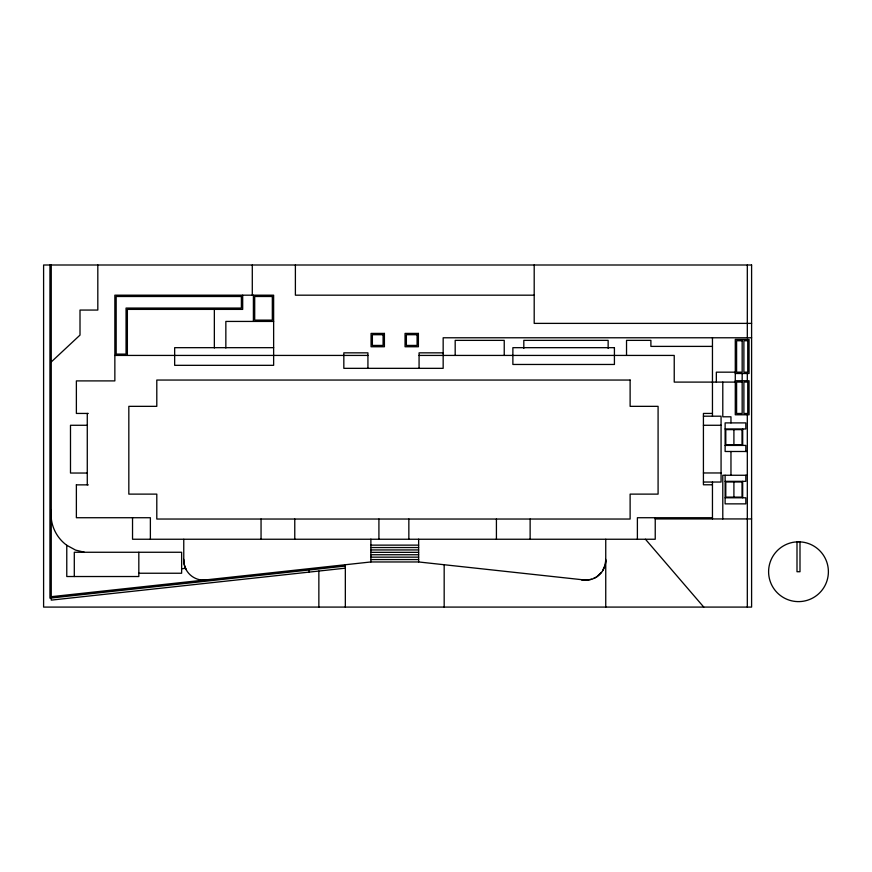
<?xml version="1.0" encoding="UTF-8"?>
<svg xmlns="http://www.w3.org/2000/svg" width="872" height="872" viewBox="0 0 872 872"><rect width="100%" height="100%" fill="white"/><g stroke="black" fill="none" stroke-linecap="round" stroke-linejoin="round"><path stroke-width="1.31" d="M605.626 560.685L605.266 564.587L602.585 570.713M601.397 572.392L596.448 577.068L593.668 578.343M51.252 361.956L80.006 335.088L80.006 310.061L97.817 310.061L97.817 265.001M591.707 579.237L586.573 580.12L581.384 579.64A19.958 19.958 0 0 0 605.746 559.399M181.627 568.751L185.627 568.315M582.158 579.727L418.636 561.96L370.883 561.96L51.252 596.688L51.252 265.001M345.334 566.059L49.944 598.148L49.944 265.001M345.334 568.173L51.252 600.121L51.252 598.007M534.198 295.183L295.39 295.183L295.39 265.001M273.634 321.43L225.848 321.43L225.848 348.026M751.599 323.381L534.198 323.381L534.198 264.914M751.599 337.78L443.161 337.78L443.161 368.333L343.83 368.333L343.83 352.844L367.93 352.844L367.93 368.333M712.457 346.391L650.894 346.391L650.894 340.363L626.532 340.363L626.532 355.427M273.634 347.677L174.662 347.677L174.662 365.324L273.634 365.324L273.634 295.183L114.853 295.183L114.853 380.901L76.376 380.901L76.376 413.437L88.29 413.437M443.161 352.844L419.072 352.844L419.072 368.333M114.853 355.427L367.93 355.427M419.072 355.427L674.23 355.427L674.23 382.1L735.281 382.1M735.281 372.17L716.348 372.17L716.348 382.1M735.281 373.488L749.059 373.488L749.059 339.437L735.281 339.437L735.281 414.789L749.059 414.789L749.059 380.748L735.281 380.748M712.457 413.437L703.421 413.437L703.421 484.778L712.457 484.778M703.421 416.195L721.068 416.195L721.068 482.031L703.421 482.031M87.276 425.274L70.49 425.274L70.49 473.038L87.276 473.038M703.421 425.274L721.068 425.274M725.123 428.97L745.822 428.97L745.822 422.898L725.123 422.898L725.123 451.489L747.315 451.489M725.123 445.418L745.822 445.418L745.822 451.489M703.421 472.962L721.068 472.962M747.315 475.262L722.79 475.262L722.79 518.938M725.123 481.333L745.822 481.333L745.822 475.262M76.376 484.865L88.29 484.865M725.123 497.792L745.822 497.792L745.822 503.863L725.123 503.863L725.123 475.262M712.457 517.728L637.388 517.728L637.388 539.245M655.232 518.938L751.599 518.938M370.883 545.131L418.636 545.131M370.883 547.54L418.636 547.54M370.883 549.938L418.636 549.938M370.883 552.347L418.636 552.347M370.883 554.745L418.636 554.745M370.883 557.154L418.636 557.154M370.883 559.562L418.636 559.562M138.822 573.242L181.627 573.242L181.627 552.259L74.294 552.259L74.294 576.523M84.41 552.259L75.581 550.101L66.773 545.283A38.466 38.466 0 0 1 51.252 510.087M645.443 539.245L703.759 607.086M186.052 569.481L184.243 564.587L183.763 559.399L183.763 539.245M799.995 541.915L799.995 571.727L796.997 571.727L796.997 541.915M747.315 265.001L747.315 337.78M747.315 372.976L747.315 381.097M747.315 414.941L747.315 607.086M742.682 428.97L742.682 445.418M742.682 481.333L742.682 497.792M742.17 373.488L742.17 380.748M733.908 429.623L733.908 444.764M733.908 481.987L733.908 497.127M730.965 422.898L730.965 416.794L722.79 416.794L722.79 382.1M730.965 451.489L730.965 475.262M712.457 337.78L712.457 416.195M712.457 482.031L712.457 518.938M655.232 517.728L655.232 539.245L132.533 539.245L132.533 517.728M608.144 348.397L608.144 340.363L523.81 340.363L523.81 348.397M605.746 539.245L605.746 607.086M530.132 519.036L530.132 539.245M504.234 355.427L504.234 340.363L455.184 340.363L455.184 355.427M496.419 519.036L496.419 539.245M444.175 564.74L444.175 607.086M418.636 539.158L418.636 561.96M408.848 519.036L408.848 539.245M378.917 519.036L378.917 539.245M370.883 539.158L370.883 561.96M345.334 564.74L345.334 607.086M318.858 571.051L318.858 607.086M309.2 569.983L309.2 572.108M294.769 519.036L294.769 539.245M261.055 519.036L261.055 539.245M253.392 295.183L253.392 321.43M252.291 265.001L252.291 295.183M242.689 295.183L242.689 309.386L127.367 309.386L127.367 355.427M214.349 309.386L214.349 348.004M150.376 539.245L150.376 517.728L76.376 517.728L76.376 484.778M138.822 552.259L138.822 576.523L66.773 576.523L66.773 545.283M87.276 413.437L87.276 484.865M208.136 579.64A19.958 19.958 0 0 1 183.763 559.399M798.49 541.817L794.588 542.079A29.91 29.91 0 0 0 773.279 587.793A29.91 29.91 0 0 0 823.713 587.793A29.91 29.91 0 0 0 802.404 542.079L798.49 541.817M751.599 265.001L43.6 265.001L43.6 607.086L751.599 607.086L751.599 265.001M241.381 296.491L116.172 296.491L116.172 354.108L126.059 354.108L126.059 308.067L241.381 308.067L241.381 296.491M272.326 296.491L254.7 296.491L254.7 320.122L272.326 320.122L272.326 296.491M384.41 333.409L371.069 333.409L371.069 346.751L384.41 346.751L384.41 333.409M418.397 333.409L405.055 333.409L405.055 346.751L418.397 346.751L418.397 333.409M383.091 334.717L372.377 334.717L372.377 345.432L383.091 345.432L383.091 334.717M417.089 334.717L406.374 334.717L406.374 345.432L417.089 345.432L417.089 334.717M742.17 340.745L736.6 340.745L736.6 372.17L742.17 372.17L742.17 340.745M747.74 340.745L743.892 340.745L743.892 372.17L747.74 372.17L747.74 340.745M614.422 347.677L512.878 347.677L512.878 364.463L614.422 364.463L614.422 347.677M630.118 380.05L156.797 380.05L156.797 406.341L128.827 406.341L128.827 494.119L156.797 494.119L156.797 519.036L630.118 519.036L630.118 494.119L658.088 494.119L658.088 406.341L630.118 406.341L630.118 380.05M742.17 382.056L736.6 382.056L736.6 413.481L742.17 413.481L742.17 382.056M747.74 382.056L743.892 382.056L743.892 413.481L747.74 413.481L747.74 382.056M742.028 429.623L725.787 429.623L725.787 444.764L742.028 444.764L742.028 429.623M742.028 481.987L725.787 481.987L725.787 497.127L742.028 497.127L742.028 481.987"/></g></svg>
